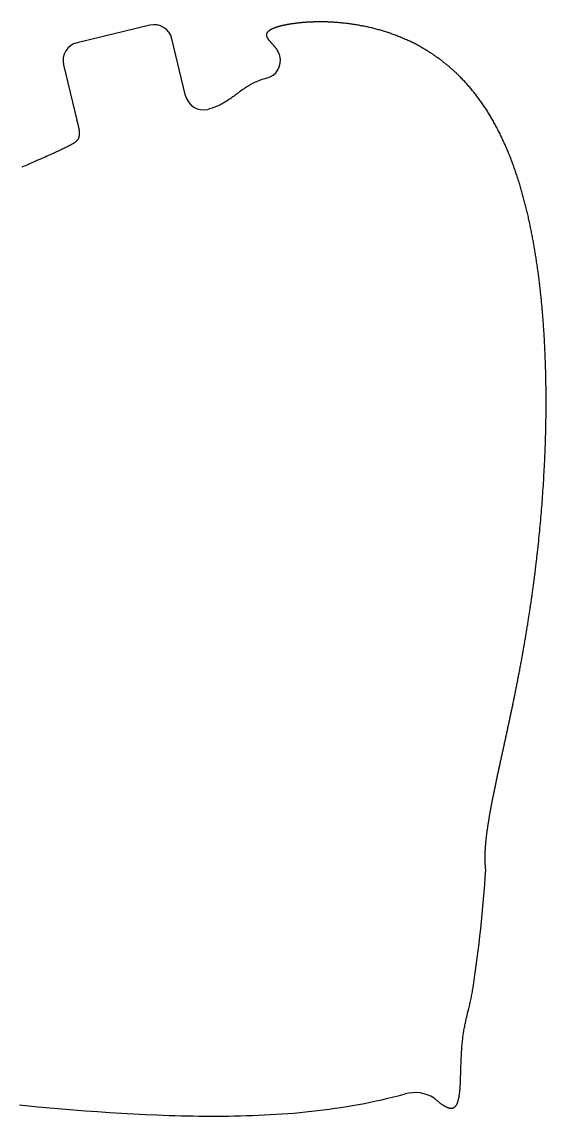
# Model space of a CAD drawing. Extents: x 10 to 579, y 44 to 800.
# Drawn here: x 269.9 to 298.4, y 237.3 to 296.9 of the extents above; entities that cross this region are included whole.
import ezdxf

# ---------------------------------------------------------------- set-up
doc = ezdxf.new("R2010")
doc.units = 0
doc.header["$MEASUREMENT"] = 0
doc.layers.get('0').update_dxf_attribs({"lineweight": 0})

msp = doc.modelspace()

# ---------------------------------------------------------------- linework, layer by layer
at = {"color": 18, "lineweight": 25, "true_color": 0x000000}
for p, q in [((276.835, 296.731), (272.88, 295.779)), ((278.79, 292.885), (278.041, 295.993)), ((272.142, 294.573), (272.869, 291.553)), ((273.84, 237.552), (273.839, 237.563))]:
    msp.add_line(p, q, dxfattribs=at)
for points in [[(295.126, 250.729), (295.123, 250.752), (295.12, 250.775), (295.118, 250.799), (295.116, 250.822), (295.113, 250.846), (295.111, 250.87), (295.109, 250.894), (295.107, 250.918), (295.106, 250.943), (295.104, 250.967), (295.102, 250.992), (295.101, 251.017), (295.1, 251.042), (295.098, 251.067), (295.097, 251.093), (295.096, 251.118), (295.095, 251.144), (295.094, 251.17), (295.094, 251.196), (295.093, 251.222), (295.093, 251.248), (295.092, 251.275), (295.092, 251.301), (295.092, 251.328), (295.092, 251.355), (295.092, 251.382), (295.092, 251.41), (295.092, 251.437), (295.092, 251.465), (295.093, 251.493), (295.093, 251.521), (295.094, 251.549), (295.095, 251.577), (295.095, 251.605), (295.096, 251.634), (295.098, 251.663), (295.099, 251.692), (295.1, 251.721), (295.101, 251.75), (295.103, 251.78), (295.104, 251.809), (295.106, 251.839), (295.108, 251.869), (295.11, 251.899), (295.112, 251.929), (295.114, 251.96), (295.116, 251.99), (295.118, 252.021), (295.12, 252.052), (295.123, 252.083), (295.126, 252.114), (295.128, 252.145), (295.131, 252.177), (295.134, 252.208), (295.137, 252.24), (295.14, 252.272), (295.143, 252.304), (295.146, 252.337), (295.15, 252.369), (295.153, 252.402), (295.157, 252.435), (295.16, 252.468), (295.164, 252.501), (295.168, 252.534), (295.172, 252.567), (295.176, 252.601), (295.18, 252.635), (295.184, 252.669), (295.188, 252.703), (295.193, 252.737), (295.197, 252.771), (295.202, 252.806), (295.206, 252.841), (295.211, 252.875), (295.216, 252.91), (295.221, 252.946), (295.226, 252.981), (295.231, 253.016), (295.236, 253.052), (295.241, 253.088), (295.247, 253.124), (295.252, 253.16), (295.258, 253.196), (295.263, 253.233), (295.269, 253.269), (295.275, 253.306), (295.28, 253.343), (295.286, 253.38), (295.292, 253.417), (295.298, 253.454), (295.305, 253.492), (295.311, 253.53), (295.317, 253.567), (295.324, 253.605), (295.33, 253.644), (295.337, 253.682), (295.343, 253.72), (295.35, 253.759), (295.357, 253.798), (295.364, 253.837), (295.371, 253.876), (295.378, 253.915), (295.385, 253.954), (295.392, 253.994), (295.399, 254.033), (295.407, 254.073), (295.414, 254.113), (295.422, 254.153), (295.429, 254.194), (295.437, 254.234), (295.445, 254.275), (295.452, 254.315), (295.46, 254.356), (295.468, 254.397), (295.476, 254.439), (295.484, 254.48), (295.492, 254.522), (295.5, 254.563), (295.509, 254.605), (295.517, 254.647), (295.525, 254.689), (295.534, 254.731), (295.542, 254.774), (295.551, 254.816), (295.559, 254.859), (295.568, 254.902), (295.577, 254.945), (295.586, 254.988), (295.595, 255.031), (295.604, 255.075), (295.612, 255.118), (295.622, 255.162), (295.631, 255.206), (295.64, 255.25), (295.649, 255.294), (295.658, 255.339), (295.668, 255.383), (295.677, 255.428), (295.686, 255.472), (295.696, 255.517), (295.705, 255.562), (295.715, 255.608), (295.725, 255.653), (295.734, 255.699), (295.744, 255.744), (295.754, 255.79), (295.764, 255.836), (295.774, 255.882), (295.784, 255.928), (295.793, 255.975), (295.804, 256.021), (295.814, 256.068), (295.824, 256.115), (295.834, 256.162), (295.844, 256.209), (295.854, 256.256), (295.865, 256.303), (295.875, 256.351), (295.885, 256.399), (295.896, 256.446), (295.906, 256.494), (295.917, 256.542), (295.927, 256.591), (295.938, 256.639), (295.948, 256.688), (295.959, 256.736), (295.97, 256.785), (295.98, 256.834), (295.991, 256.883), (296.002, 256.932), (296.013, 256.982), (296.023, 257.031), (296.034, 257.081), (296.045, 257.131), (296.056, 257.18), (296.067, 257.231), (296.078, 257.281), (296.089, 257.331), (296.1, 257.382), (296.111, 257.432), (296.122, 257.483), (296.133, 257.534), (296.145, 257.585), (296.156, 257.636), (296.167, 257.687), (296.178, 257.739), (296.189, 257.79), (296.201, 257.842), (296.212, 257.894), (296.223, 257.946), (296.235, 257.998), (296.246, 258.05), (296.257, 258.102), (296.269, 258.155), (296.28, 258.207), (296.292, 258.26), (296.303, 258.313), (296.314, 258.366), (296.326, 258.419), (296.337, 258.473), (296.349, 258.526), (296.36, 258.58), (296.372, 258.633), (296.383, 258.687), (296.395, 258.741), (296.407, 258.795), (296.418, 258.849), (296.43, 258.904), (296.441, 258.958), (296.453, 259.013), (296.464, 259.067), (296.476, 259.122), (296.488, 259.177), (296.499, 259.232), (296.511, 259.288), (296.523, 259.343), (296.534, 259.399), (296.546, 259.454), (296.557, 259.51), (296.569, 259.566), (296.581, 259.622), (296.592, 259.678), (296.604, 259.734), (296.616, 259.791), (296.627, 259.847), (296.639, 259.904), (296.651, 259.96), (296.662, 260.017), (296.674, 260.074), (296.685, 260.131), (296.697, 260.189), (296.709, 260.246), (296.72, 260.304), (296.732, 260.361), (296.744, 260.419), (296.755, 260.477), (296.767, 260.535), (296.778, 260.593), (296.79, 260.651), (296.801, 260.709), (296.813, 260.768), (296.825, 260.826), (296.836, 260.885), (296.848, 260.944), (296.859, 261.003), (296.871, 261.062), (296.882, 261.121), (296.894, 261.18), (296.905, 261.24), (296.916, 261.299), (296.928, 261.359), (296.939, 261.419), (296.951, 261.479), (296.962, 261.539), (296.973, 261.599), (296.985, 261.659), (296.996, 261.719), (297.008, 261.78), (297.019, 261.84), (297.03, 261.901), (297.041, 261.962), (297.053, 262.023), (297.064, 262.084), (297.075, 262.145), (297.086, 262.206), (297.097, 262.268), (297.108, 262.329), (297.12, 262.391), (297.131, 262.452), (297.142, 262.514), (297.153, 262.576), (297.164, 262.638), (297.175, 262.7), (297.186, 262.762), (297.197, 262.825), (297.208, 262.887), (297.219, 262.95), (297.229, 263.013), (297.24, 263.075), (297.251, 263.138), (297.262, 263.201), (297.273, 263.264), (297.283, 263.328), (297.294, 263.391), (297.305, 263.454), (297.315, 263.518), (297.326, 263.582), (297.336, 263.645), (297.347, 263.709), (297.357, 263.773), (297.368, 263.837), (297.378, 263.901), (297.389, 263.966), (297.399, 264.03), (297.41, 264.095), (297.42, 264.159), (297.43, 264.224), (297.44, 264.289), (297.451, 264.353), (297.461, 264.418), (297.471, 264.484), (297.481, 264.549), (297.491, 264.614), (297.501, 264.679), (297.511, 264.745), (297.521, 264.81), (297.531, 264.876), (297.541, 264.942), (297.551, 265.008), (297.56, 265.074), (297.57, 265.14), (297.58, 265.206), (297.59, 265.272), (297.599, 265.339), (297.609, 265.405), (297.618, 265.472), (297.628, 265.538), (297.637, 265.605), (297.647, 265.672), (297.656, 265.739), (297.666, 265.806), (297.675, 265.873), (297.684, 265.94), (297.693, 266.007), (297.702, 266.075), (297.712, 266.142), (297.721, 266.21), (297.73, 266.278), (297.739, 266.345), (297.748, 266.413), (297.757, 266.481), (297.765, 266.549), (297.774, 266.617), (297.783, 266.685), (297.792, 266.754), (297.8, 266.822), (297.809, 266.891), (297.818, 266.959), (297.826, 267.028), (297.835, 267.096), (297.843, 267.165), (297.851, 267.234), (297.86, 267.303), (297.868, 267.372), (297.876, 267.441), (297.884, 267.51), (297.892, 267.58), (297.901, 267.649), (297.909, 267.719), (297.916, 267.788), (297.924, 267.858), (297.932, 267.927), (297.94, 267.997), (297.948, 268.067), (297.956, 268.137), (297.963, 268.207), (297.971, 268.277), (297.978, 268.347), (297.993, 268.488), (298.008, 268.629), (298.022, 268.77), (298.037, 268.912), (298.051, 269.053), (298.064, 269.195), (298.078, 269.338), (298.091, 269.48), (298.104, 269.623), (298.117, 269.767), (298.13, 269.91), (298.142, 270.054), (298.154, 270.198), (298.166, 270.342), (298.178, 270.486), (298.189, 270.631), (298.2, 270.776), (298.211, 270.922), (298.222, 271.067), (298.232, 271.213), (298.242, 271.359), (298.252, 271.505), (298.262, 271.651), (298.271, 271.798), (298.28, 271.945), (298.289, 272.092), (298.297, 272.239), (298.305, 272.387), (298.313, 272.534), (298.321, 272.682), (298.328, 272.83), (298.335, 272.978), (298.342, 273.127), (298.348, 273.275), (298.354, 273.424), (298.36, 273.573), (298.366, 273.722), (298.371, 273.871), (298.376, 274.021), (298.381, 274.17), (298.385, 274.32), (298.389, 274.469), (298.393, 274.619), (298.396, 274.769), (298.399, 274.92), (298.402, 275.07), (298.404, 275.22), (298.407, 275.371), (298.408, 275.521), (298.41, 275.672), (298.411, 275.823), (298.412, 275.973), (298.412, 276.124), (298.412, 276.275), (298.412, 276.426), (298.411, 276.577), (298.41, 276.728), (298.409, 276.88), (298.407, 277.031), (298.405, 277.182), (298.403, 277.333), (298.4, 277.485), (298.397, 277.636), (298.393, 277.787), (298.389, 277.939), (298.387, 278.014), (298.385, 278.09), (298.383, 278.166), (298.38, 278.241), (298.378, 278.317), (298.375, 278.393), (298.373, 278.468), (298.37, 278.544), (298.367, 278.62), (298.364, 278.695), (298.361, 278.771), (298.358, 278.847), (298.355, 278.922), (298.351, 278.998), (298.348, 279.073), (298.344, 279.149), (298.341, 279.224), (298.337, 279.3), (298.333, 279.376), (298.329, 279.451), (298.325, 279.527), (298.321, 279.602), (298.317, 279.677), (298.312, 279.753), (298.308, 279.828), (298.303, 279.904), (298.299, 279.979), (298.294, 280.054), (298.289, 280.13), (298.284, 280.205), (298.279, 280.28), (298.274, 280.356), (298.268, 280.431), (298.263, 280.506), (298.257, 280.581), (298.252, 280.656), (298.246, 280.731), (298.24, 280.807), (298.234, 280.882), (298.228, 280.957), (298.222, 281.032), (298.215, 281.107), (298.209, 281.181), (298.202, 281.256), (298.196, 281.331), (298.189, 281.406), (298.182, 281.481), (298.175, 281.555), (298.168, 281.63), (298.161, 281.705), (298.153, 281.779), (298.146, 281.854), (298.138, 281.928), (298.131, 282.003), (298.123, 282.077), (298.115, 282.152), (298.107, 282.226), (298.099, 282.3), (298.09, 282.374), (298.082, 282.448), (298.073, 282.522), (298.065, 282.597), (298.056, 282.671), (298.047, 282.744), (298.038, 282.818), (298.029, 282.892), (298.019, 282.966), (298.01, 283.04), (298, 283.113), (297.991, 283.187), (297.981, 283.26), (297.971, 283.334), (297.961, 283.407), (297.951, 283.48), (297.94, 283.554), (297.93, 283.627), (297.919, 283.7), (297.909, 283.773), (297.898, 283.846), (297.887, 283.919), (297.876, 283.991), (297.864, 284.064), (297.853, 284.137), (297.841, 284.209), (297.83, 284.282), (297.818, 284.354), (297.806, 284.427), (297.794, 284.499), (297.782, 284.571), (297.769, 284.643), (297.757, 284.715), (297.744, 284.787), (297.731, 284.859), (297.718, 284.931), (297.705, 285.002), (297.692, 285.074), (297.679, 285.145), (297.665, 285.217), (297.652, 285.288), (297.638, 285.359), (297.624, 285.43), (297.61, 285.501), (297.596, 285.572), (297.581, 285.643), (297.567, 285.714), (297.552, 285.784), (297.537, 285.855), (297.522, 285.925), (297.507, 285.995), (297.492, 286.065), (297.476, 286.135), (297.461, 286.205), (297.445, 286.275), (297.429, 286.345), (297.413, 286.415), (297.397, 286.484), (297.38, 286.553), (297.364, 286.623), (297.347, 286.692), (297.33, 286.761), (297.313, 286.83), (297.296, 286.898), (297.279, 286.967), (297.261, 287.036), (297.243, 287.104), (297.226, 287.172), (297.208, 287.24), (297.189, 287.308), (297.171, 287.376), (297.153, 287.444), (297.134, 287.512), (297.115, 287.579), (297.096, 287.646), (297.077, 287.714), (297.057, 287.781), (297.038, 287.848), (297.018, 287.914), (296.998, 287.981), (296.978, 288.047), (296.958, 288.114), (296.937, 288.18), (296.917, 288.246), (296.896, 288.312), (296.875, 288.378), (296.854, 288.443), (296.832, 288.509), (296.811, 288.574), (296.789, 288.639), (296.767, 288.704), (296.745, 288.769), (296.723, 288.833), (296.7, 288.898), (296.678, 288.962), (296.655, 289.026), (296.632, 289.09), (296.608, 289.154), (296.585, 289.218), (296.561, 289.281), (296.537, 289.344), (296.513, 289.408), (296.489, 289.471), (296.465, 289.533), (296.44, 289.596), (296.415, 289.658), (296.39, 289.72), (296.365, 289.782), (296.34, 289.844), (296.314, 289.906), (296.288, 289.967), (296.262, 290.029), (296.236, 290.09), (296.209, 290.151), (296.182, 290.211), (296.156, 290.272), (296.128, 290.332), (296.101, 290.392), (296.074, 290.452), (296.046, 290.512), (296.018, 290.571), (295.99, 290.631), (295.961, 290.69), (295.933, 290.749), (295.904, 290.807), (295.875, 290.866), (295.845, 290.924), (295.816, 290.982), (295.786, 291.04), (295.756, 291.098), (295.726, 291.155), (295.696, 291.212), (295.665, 291.269), (295.634, 291.326), (295.603, 291.383), (295.572, 291.439), (295.54, 291.495), (295.509, 291.551), (295.477, 291.606), (295.445, 291.662), (295.412, 291.717), (295.38, 291.772), (295.347, 291.827), (295.314, 291.881), (295.28, 291.935), (295.247, 291.989), (295.213, 292.043), (295.179, 292.096), (295.145, 292.15), (295.11, 292.203), (295.075, 292.255), (295.04, 292.308), (295.005, 292.36), (294.97, 292.412), (294.934, 292.464), (294.898, 292.516), (294.862, 292.567), (294.826, 292.618), (294.789, 292.669), (294.752, 292.719), (294.715, 292.769), (294.678, 292.819), (294.64, 292.869), (294.603, 292.919), (294.565, 292.968), (294.526, 293.017), (294.488, 293.065), (294.449, 293.114), (294.41, 293.162), (294.371, 293.21), (294.331, 293.257), (294.292, 293.305), (294.252, 293.352), (294.211, 293.399), (294.171, 293.445), (294.13, 293.491), (294.089, 293.537), (294.048, 293.583), (294.007, 293.628), (293.965, 293.673), (293.923, 293.718), (293.881, 293.763), (293.839, 293.807), (293.796, 293.851), (293.754, 293.895), (293.71, 293.938), (293.689, 293.96), (293.667, 293.981), (293.645, 294.003), (293.624, 294.024), (293.602, 294.045), (293.58, 294.067), (293.558, 294.088), (293.536, 294.109), (293.514, 294.13), (293.491, 294.151), (293.469, 294.172), (293.447, 294.192), (293.425, 294.213), (293.402, 294.234), (293.38, 294.254), (293.357, 294.275), (293.335, 294.295), (293.312, 294.315), (293.289, 294.336), (293.266, 294.356), (293.244, 294.376), (293.221, 294.396), (293.198, 294.416), (293.175, 294.436), (293.152, 294.456), (293.128, 294.475), (293.105, 294.495), (293.082, 294.515), (293.059, 294.534), (293.035, 294.553), (293.012, 294.573), (292.988, 294.592), (292.965, 294.611), (292.941, 294.63), (292.918, 294.649), (292.894, 294.668), (292.87, 294.687), (292.846, 294.706), (292.822, 294.725), (292.798, 294.744), (292.774, 294.762), (292.75, 294.781), (292.726, 294.799), (292.702, 294.817), (292.678, 294.836), (292.654, 294.854), (292.629, 294.872), (292.605, 294.89), (292.58, 294.908), (292.556, 294.926), (292.531, 294.944), (292.507, 294.961), (292.482, 294.979), (292.457, 294.997), (292.432, 295.014), (292.407, 295.031), (292.383, 295.049), (292.358, 295.066), (292.333, 295.083), (292.307, 295.1), (292.282, 295.117), (292.257, 295.134), (292.232, 295.151), (292.207, 295.168), (292.181, 295.184), (292.156, 295.201), (292.13, 295.218), (292.105, 295.234), (292.079, 295.25), (292.054, 295.267), (292.028, 295.283), (292.002, 295.299), (291.976, 295.315), (291.951, 295.331), (291.925, 295.347), (291.899, 295.363), (291.873, 295.379), (291.847, 295.394), (291.821, 295.41), (291.794, 295.425), (291.768, 295.441), (291.742, 295.456), (291.716, 295.471), (291.689, 295.486), (291.663, 295.501), (291.636, 295.516), (291.61, 295.531), (291.583, 295.546), (291.53, 295.576), (291.477, 295.605), (291.423, 295.634), (291.369, 295.662), (291.315, 295.69), (291.261, 295.718), (291.207, 295.746), (291.152, 295.773), (291.098, 295.8), (291.043, 295.826), (290.988, 295.852), (290.933, 295.878), (290.877, 295.904), (290.822, 295.929), (290.766, 295.954), (290.71, 295.978), (290.654, 296.002), (290.598, 296.026), (290.542, 296.05), (290.486, 296.073), (290.429, 296.096), (290.372, 296.119), (290.316, 296.141), (290.259, 296.163), (290.202, 296.185), (290.144, 296.206), (290.087, 296.227), (290.03, 296.247), (289.972, 296.268), (289.915, 296.288), (289.857, 296.307), (289.799, 296.327), (289.741, 296.346), (289.683, 296.364), (289.625, 296.383), (289.567, 296.401), (289.509, 296.419), (289.451, 296.436), (289.392, 296.453), (289.334, 296.47), (289.275, 296.486), (289.217, 296.502), (289.158, 296.518), (289.099, 296.534), (289.04, 296.549), (288.982, 296.563), (288.923, 296.578), (288.864, 296.592), (288.805, 296.606), (288.746, 296.62), (288.687, 296.633), (288.628, 296.646), (288.569, 296.658), (288.51, 296.67), (288.45, 296.682), (288.391, 296.694), (288.332, 296.705), (288.273, 296.716), (288.214, 296.727), (288.155, 296.737), (288.095, 296.747), (288.036, 296.757), (287.977, 296.767), (287.918, 296.776), (287.859, 296.785), (287.8, 296.793), (287.741, 296.801), (287.682, 296.809), (287.623, 296.817), (287.564, 296.824), (287.505, 296.831), (287.446, 296.838), (287.387, 296.844), (287.328, 296.85), (287.27, 296.856), (287.211, 296.861), (287.153, 296.867), (287.094, 296.872), (287.036, 296.876), (286.978, 296.88), (286.919, 296.884), (286.861, 296.888), (286.804, 296.892), (286.746, 296.895), (286.688, 296.898), (286.63, 296.9), (286.573, 296.903), (286.516, 296.905), (286.459, 296.906), (286.402, 296.908), (286.345, 296.909), (286.289, 296.91), (286.232, 296.911), (286.176, 296.911), (286.12, 296.911), (286.064, 296.911), (286.009, 296.911), (285.954, 296.91), (285.899, 296.909), (285.844, 296.908), (285.789, 296.906), (285.735, 296.905), (285.708, 296.904), (285.681, 296.903), (285.654, 296.902), (285.628, 296.901), (285.601, 296.9), (285.574, 296.898), (285.548, 296.897), (285.521, 296.896), (285.495, 296.895), (285.469, 296.893), (285.443, 296.892), (285.416, 296.89), (285.39, 296.888), (285.365, 296.887), (285.339, 296.885), (285.313, 296.883), (285.287, 296.881), (285.262, 296.88), (285.236, 296.878), (285.211, 296.876), (285.186, 296.874), (285.161, 296.871), (285.136, 296.869), (285.111, 296.867), (285.086, 296.865), (285.061, 296.863), (285.037, 296.86), (285.012, 296.858), (284.988, 296.855), (284.963, 296.853), (284.939, 296.85), (284.915, 296.848), (284.891, 296.845), (284.868, 296.842), (284.844, 296.84), (284.82, 296.837), (284.797, 296.834), (284.774, 296.831), (284.75, 296.828), (284.727, 296.825), (284.704, 296.822), (284.682, 296.819), (284.659, 296.816), (284.637, 296.813), (284.614, 296.81), (284.592, 296.806), (284.57, 296.803), (284.548, 296.8), (284.526, 296.796), (284.504, 296.793), (284.483, 296.79), (284.461, 296.786), (284.44, 296.783), (284.419, 296.779), (284.398, 296.775), (284.377, 296.772), (284.357, 296.768), (284.336, 296.764), (284.316, 296.761), (284.296, 296.757), (284.276, 296.753), (284.256, 296.749), (284.236, 296.745), (284.217, 296.741), (284.197, 296.737), (284.178, 296.733), (284.159, 296.729), (284.14, 296.725), (284.121, 296.721), (284.103, 296.717), (284.085, 296.713), (284.066, 296.709), (284.048, 296.705), (284.03, 296.7), (284.013, 296.696), (283.995, 296.692), (283.978, 296.687), (283.961, 296.683), (283.944, 296.679), (283.927, 296.674), (283.91, 296.67), (283.894, 296.665), (283.877, 296.661), (283.861, 296.656), (283.845, 296.652), (283.83, 296.647), (283.814, 296.642), (283.799, 296.638), (283.784, 296.633), (283.769, 296.628), (283.754, 296.624), (283.739, 296.619), (283.725, 296.614), (283.711, 296.609), (283.696, 296.604), (283.683, 296.6), (283.669, 296.595), (283.655, 296.59), (283.642, 296.585), (283.629, 296.58), (283.616, 296.575), (283.603, 296.57), (283.591, 296.565), (283.579, 296.56), (283.566, 296.555), (283.554, 296.55), (283.543, 296.545), (283.531, 296.54), (283.52, 296.535), (283.509, 296.53), (283.498, 296.524), (283.487, 296.519), (283.476, 296.514), (283.466, 296.509), (283.456, 296.504), (283.446, 296.498), (283.436, 296.493), (283.426, 296.488), (283.417, 296.483), (283.408, 296.477), (283.399, 296.472), (283.39, 296.467), (283.381, 296.461), (283.373, 296.456), (283.364, 296.45), (283.356, 296.445), (283.348, 296.44), (283.341, 296.434), (283.333, 296.429), (283.326, 296.423), (283.319, 296.418), (283.312, 296.412), (283.305, 296.407), (283.299, 296.401), (283.293, 296.396), (283.286, 296.39), (283.281, 296.385), (283.275, 296.379), (283.269, 296.374), (283.264, 296.368), (283.259, 296.362), (283.254, 296.357), (283.249, 296.351), (283.244, 296.345), (283.24, 296.34), (283.236, 296.334), (283.232, 296.328), (283.228, 296.323), (283.224, 296.317), (283.22, 296.311), (283.217, 296.306), (283.214, 296.3), (283.211, 296.294), (283.208, 296.288), (283.206, 296.283), (283.203, 296.277), (283.201, 296.271), (283.199, 296.265), (283.197, 296.259), (283.195, 296.254), (283.194, 296.248), (283.192, 296.242), (283.191, 296.236), (283.19, 296.23), (283.189, 296.224), (283.188, 296.218), (283.188, 296.212), (283.188, 296.207), (283.187, 296.201), (283.187, 296.195), (283.187, 296.189), (283.188, 296.183), (283.188, 296.177), (283.189, 296.171), (283.189, 296.165), (283.19, 296.159), (283.191, 296.153), (283.192, 296.147), (283.194, 296.141), (283.195, 296.135), (283.197, 296.129), (283.198, 296.123), (283.2, 296.116), (283.202, 296.11), (283.205, 296.104), (283.207, 296.098), (283.209, 296.092), (283.212, 296.086), (283.215, 296.08), (283.217, 296.074), (283.22, 296.067), (283.223, 296.061), (283.227, 296.055), (283.23, 296.049), (283.233, 296.043), (283.237, 296.036), (283.241, 296.03), (283.244, 296.024), (283.248, 296.017), (283.252, 296.011), (283.256, 296.005), (283.261, 295.998), (283.265, 295.992), (283.269, 295.986), (283.274, 295.979), (283.279, 295.973), (283.288, 295.96), (283.298, 295.947), (283.308, 295.934), (283.319, 295.921), (283.329, 295.908), (283.341, 295.895), (283.352, 295.882), (283.363, 295.868), (283.375, 295.855), (283.387, 295.841), (283.4, 295.828), (283.412, 295.814), (283.425, 295.8), (283.437, 295.786), (283.45, 295.772), (283.463, 295.758), (283.476, 295.744), (283.489, 295.73), (283.502, 295.716), (283.515, 295.701), (283.528, 295.687), (283.541, 295.672), (283.555, 295.657), (283.568, 295.642), (283.581, 295.627), (283.594, 295.612), (283.607, 295.597), (283.62, 295.581), (283.633, 295.566), (283.645, 295.55), (283.658, 295.534), (283.67, 295.519), (283.683, 295.503), (283.695, 295.486), (283.707, 295.47), (283.719, 295.454), (283.731, 295.437), (283.742, 295.421), (283.754, 295.404), (283.765, 295.387), (283.776, 295.37), (283.787, 295.353), (283.798, 295.335)], [(283.192, 293.841), (283.109, 293.818), (283.027, 293.795), (282.946, 293.769), (282.867, 293.742), (282.79, 293.713), (282.715, 293.683), (282.641, 293.652), (282.568, 293.619), (282.497, 293.584), (282.427, 293.549), (282.358, 293.512), (282.291, 293.474), (282.224, 293.435), (282.159, 293.395), (282.095, 293.354), (282.031, 293.312), (281.968, 293.27), (281.906, 293.227), (281.845, 293.183), (281.784, 293.14), (281.723, 293.095), (281.663, 293.051), (281.603, 293.006), (281.543, 292.962), (281.483, 292.918), (281.423, 292.873), (281.363, 292.829), (281.302, 292.786), (281.241, 292.742), (281.18, 292.7), (281.119, 292.658), (281.056, 292.617), (280.993, 292.577), (280.93, 292.537), (280.865, 292.499), (280.8, 292.462), (280.733, 292.426), (280.665, 292.391), (280.597, 292.358), (280.527, 292.326), (280.456, 292.296), (280.383, 292.267), (280.309, 292.24), (280.234, 292.214), (280.157, 292.19), (280.079, 292.168), (279.999, 292.147)], [(272.882, 291.487), (272.888, 291.465), (272.894, 291.443), (272.9, 291.421), (272.906, 291.399), (272.911, 291.378), (272.917, 291.356), (272.922, 291.335), (272.927, 291.314), (272.932, 291.294), (272.936, 291.273), (272.941, 291.253), (272.945, 291.233), (272.949, 291.213), (272.953, 291.193), (272.957, 291.174), (272.961, 291.154), (272.964, 291.135), (272.968, 291.116), (272.971, 291.097), (272.974, 291.079), (272.977, 291.061), (272.98, 291.042), (272.982, 291.025), (272.984, 291.007), (272.987, 290.989), (272.989, 290.972), (272.99, 290.955), (272.992, 290.939), (272.993, 290.922), (272.994, 290.906), (272.995, 290.89), (272.996, 290.874), (272.997, 290.858), (272.997, 290.843), (272.997, 290.828), (272.997, 290.813), (272.997, 290.799), (272.997, 290.784), (272.996, 290.77), (272.995, 290.757), (272.994, 290.743), (272.993, 290.73), (272.991, 290.717), (272.99, 290.704), (272.988, 290.691), (272.986, 290.679), (272.983, 290.667), (272.981, 290.655), (272.978, 290.644), (272.975, 290.633), (272.972, 290.622), (272.969, 290.611), (272.965, 290.6), (272.961, 290.59), (272.957, 290.58), (272.953, 290.57), (272.949, 290.56), (272.945, 290.551), (272.94, 290.542), (272.935, 290.533), (272.93, 290.524), (272.925, 290.516), (272.919, 290.508), (272.914, 290.5), (272.908, 290.492), (272.902, 290.484), (272.896, 290.477), (272.89, 290.47), (272.883, 290.463), (272.876, 290.456), (272.87, 290.449), (272.863, 290.443), (272.856, 290.437), (272.848, 290.431), (272.841, 290.425), (272.833, 290.42), (272.825, 290.414)], [(272.825, 290.414), (272.824, 290.41), (272.822, 290.406), (272.82, 290.401), (272.816, 290.396), (272.812, 290.391), (272.807, 290.385), (272.801, 290.38), (272.794, 290.373), (272.787, 290.367), (272.778, 290.36), (272.769, 290.353), (272.759, 290.345), (272.748, 290.338), (272.736, 290.33), (272.724, 290.321), (272.71, 290.312), (272.696, 290.303), (272.681, 290.294), (272.665, 290.284), (272.649, 290.275), (272.631, 290.264), (272.613, 290.254), (272.594, 290.243), (272.574, 290.232), (272.553, 290.22), (272.532, 290.209), (272.51, 290.197), (272.487, 290.184), (272.463, 290.172), (272.439, 290.159), (272.413, 290.146), (272.387, 290.132), (272.361, 290.119), (272.333, 290.105), (272.305, 290.091), (272.276, 290.076), (272.247, 290.062), (272.216, 290.047), (272.186, 290.032), (272.154, 290.016), (272.122, 290), (272.089, 289.985), (272.056, 289.969), (272.022, 289.952), (271.987, 289.936), (271.952, 289.919), (271.916, 289.902), (271.88, 289.885), (271.843, 289.868), (271.805, 289.85), (271.767, 289.833), (271.729, 289.815), (271.69, 289.797), (271.651, 289.779), (271.611, 289.761), (271.571, 289.742), (271.53, 289.724), (271.489, 289.705), (271.406, 289.667), (271.321, 289.629), (271.235, 289.59), (271.147, 289.551), (271.059, 289.512), (270.969, 289.472), (270.879, 289.432), (270.788, 289.392), (270.697, 289.352), (270.512, 289.271), (270.327, 289.19), (270.142, 289.11), (270.05, 289.07), (269.958, 289.031), (269.867, 288.992)], [(292.311, 238.294), (292.34, 238.268), (292.37, 238.242), (292.398, 238.217), (292.427, 238.193), (292.455, 238.169), (292.482, 238.146), (292.51, 238.123), (292.537, 238.101), (292.563, 238.08), (292.589, 238.06), (292.615, 238.04), (292.641, 238.02), (292.666, 238.002), (292.691, 237.984), (292.715, 237.966), (292.739, 237.949), (292.763, 237.933), (292.786, 237.918), (292.809, 237.903), (292.832, 237.889), (292.854, 237.875), (292.876, 237.862), (292.898, 237.85), (292.919, 237.838), (292.94, 237.827), (292.96, 237.816), (292.98, 237.807), (293, 237.797), (293.02, 237.789), (293.039, 237.781), (293.058, 237.774), (293.077, 237.767), (293.095, 237.761), (293.113, 237.756), (293.13, 237.751), (293.148, 237.747), (293.164, 237.744), (293.181, 237.741), (293.197, 237.739), (293.213, 237.737), (293.229, 237.736), (293.245, 237.736), (293.26, 237.736), (293.274, 237.737), (293.289, 237.739), (293.303, 237.741), (293.317, 237.744), (293.331, 237.748), (293.344, 237.752), (293.357, 237.757), (293.37, 237.762), (293.383, 237.768), (293.395, 237.775), (293.407, 237.782), (293.419, 237.79), (293.43, 237.798), (293.441, 237.807), (293.452, 237.817), (293.463, 237.827), (293.473, 237.838), (293.483, 237.85), (293.493, 237.862), (293.503, 237.874), (293.513, 237.888), (293.522, 237.901), (293.531, 237.916), (293.539, 237.931), (293.548, 237.946), (293.556, 237.962), (293.564, 237.979), (293.572, 237.996), (293.58, 238.014), (293.587, 238.033), (293.595, 238.051), (293.602, 238.071), (293.608, 238.091), (293.615, 238.111), (293.621, 238.132), (293.628, 238.154), (293.634, 238.176), (293.639, 238.199), (293.645, 238.222), (293.651, 238.245), (293.656, 238.269), (293.661, 238.294), (293.666, 238.319), (293.671, 238.345), (293.675, 238.371), (293.68, 238.397), (293.684, 238.424), (293.688, 238.451), (293.692, 238.479), (293.696, 238.507), (293.7, 238.536), (293.704, 238.565), (293.707, 238.595), (293.71, 238.625), (293.714, 238.655), (293.717, 238.686), (293.72, 238.717), (293.722, 238.748), (293.725, 238.78), (293.728, 238.812), (293.73, 238.845), (293.733, 238.878), (293.735, 238.911), (293.739, 238.979), (293.743, 239.048), (293.747, 239.118), (293.75, 239.189), (293.753, 239.261), (293.756, 239.334), (293.759, 239.408), (293.761, 239.483), (293.764, 239.558), (293.766, 239.635), (293.768, 239.712), (293.771, 239.789), (293.773, 239.867), (293.777, 240.024), (293.782, 240.182), (293.788, 240.341), (293.795, 240.499), (293.798, 240.578), (293.802, 240.657), (293.806, 240.736), (293.811, 240.814), (293.816, 240.892), (293.821, 240.969), (293.827, 241.046), (293.833, 241.123), (293.839, 241.199), (293.846, 241.274), (293.854, 241.349), (293.862, 241.423), (293.87, 241.497), (293.879, 241.57), (293.888, 241.642), (293.898, 241.713), (293.908, 241.784), (293.919, 241.854), (293.93, 241.924), (293.942, 241.993), (293.954, 242.061), (293.966, 242.129), (293.979, 242.196), (293.993, 242.262), (294.006, 242.329), (294.02, 242.394), (294.035, 242.46), (294.049, 242.525), (294.079, 242.654), (294.11, 242.783), (294.142, 242.912), (294.174, 243.041), (294.206, 243.172), (294.222, 243.237), (294.237, 243.304), (294.253, 243.371), (294.269, 243.438), (294.284, 243.506), (294.299, 243.575), (294.315, 243.645), (294.329, 243.715), (294.344, 243.786), (294.358, 243.859), (294.372, 243.932), (294.386, 244.006), (294.4, 244.081), (294.413, 244.157), (294.425, 244.235), (294.438, 244.313)], [(270.084, 237.882), (270.737, 237.819), (271.389, 237.759), (272.041, 237.702), (272.692, 237.649), (273.344, 237.599), (273.995, 237.552), (274.645, 237.508), (275.296, 237.468), (275.946, 237.432), (276.595, 237.4), (277.245, 237.373), (277.569, 237.36), (277.894, 237.349), (278.218, 237.339), (278.542, 237.331), (278.866, 237.324), (279.19, 237.318), (279.514, 237.313), (279.838, 237.31), (280.161, 237.308), (280.485, 237.308), (280.808, 237.31), (281.131, 237.313), (281.455, 237.318), (281.778, 237.325), (282.1, 237.334), (282.423, 237.344), (282.746, 237.357), (283.068, 237.371), (283.39, 237.388), (283.712, 237.407), (284.034, 237.428), (284.356, 237.452), (284.677, 237.478), (284.998, 237.506), (285.319, 237.537), (285.64, 237.571), (285.961, 237.607), (286.282, 237.646), (286.602, 237.688), (286.922, 237.733), (287.242, 237.781), (287.561, 237.832), (287.881, 237.886), (288.2, 237.943), (288.519, 238.003), (288.837, 238.067), (289.156, 238.134), (289.474, 238.204), (289.792, 238.278), (290.109, 238.355), (290.427, 238.435), (290.744, 238.519)], [(269.742, 237.915), (269.913, 237.897), (270.084, 237.882)]]:
    msp.add_lwpolyline(points, dxfattribs=at)
for points in [[(278.041, 295.993), (277.912, 296.53), (277.372, 296.86), (276.835, 296.731)], [(272.88, 295.779), (272.343, 295.65), (272.013, 295.11), (272.142, 294.573)], [(272.882, 291.487), (272.879, 291.509), (272.874, 291.531), (272.869, 291.553)], [(294.438, 244.313), (294.768, 246.44), (294.997, 248.581), (295.126, 250.729)], [(292.311, 238.294), (291.842, 238.581), (291.275, 238.663), (290.744, 238.519)]]:
    msp.add_open_spline(points, degree=3, dxfattribs=at)
for points in [[(283.192, 293.841), (283.728, 293.976), (284.052, 294.52), (283.916, 295.055), (283.891, 295.154), (283.851, 295.249), (283.798, 295.335)], [(278.79, 292.885), (278.919, 292.348), (279.459, 292.017), (279.996, 292.146), (279.997, 292.147), (279.998, 292.147), (279.999, 292.147)]]:
    msp.add_open_spline(points, degree=3, knots=[0, 0, 0, 0, 1, 1, 1, 2, 2, 2, 2], dxfattribs=at)

doc.saveas('drawing.dxf')
